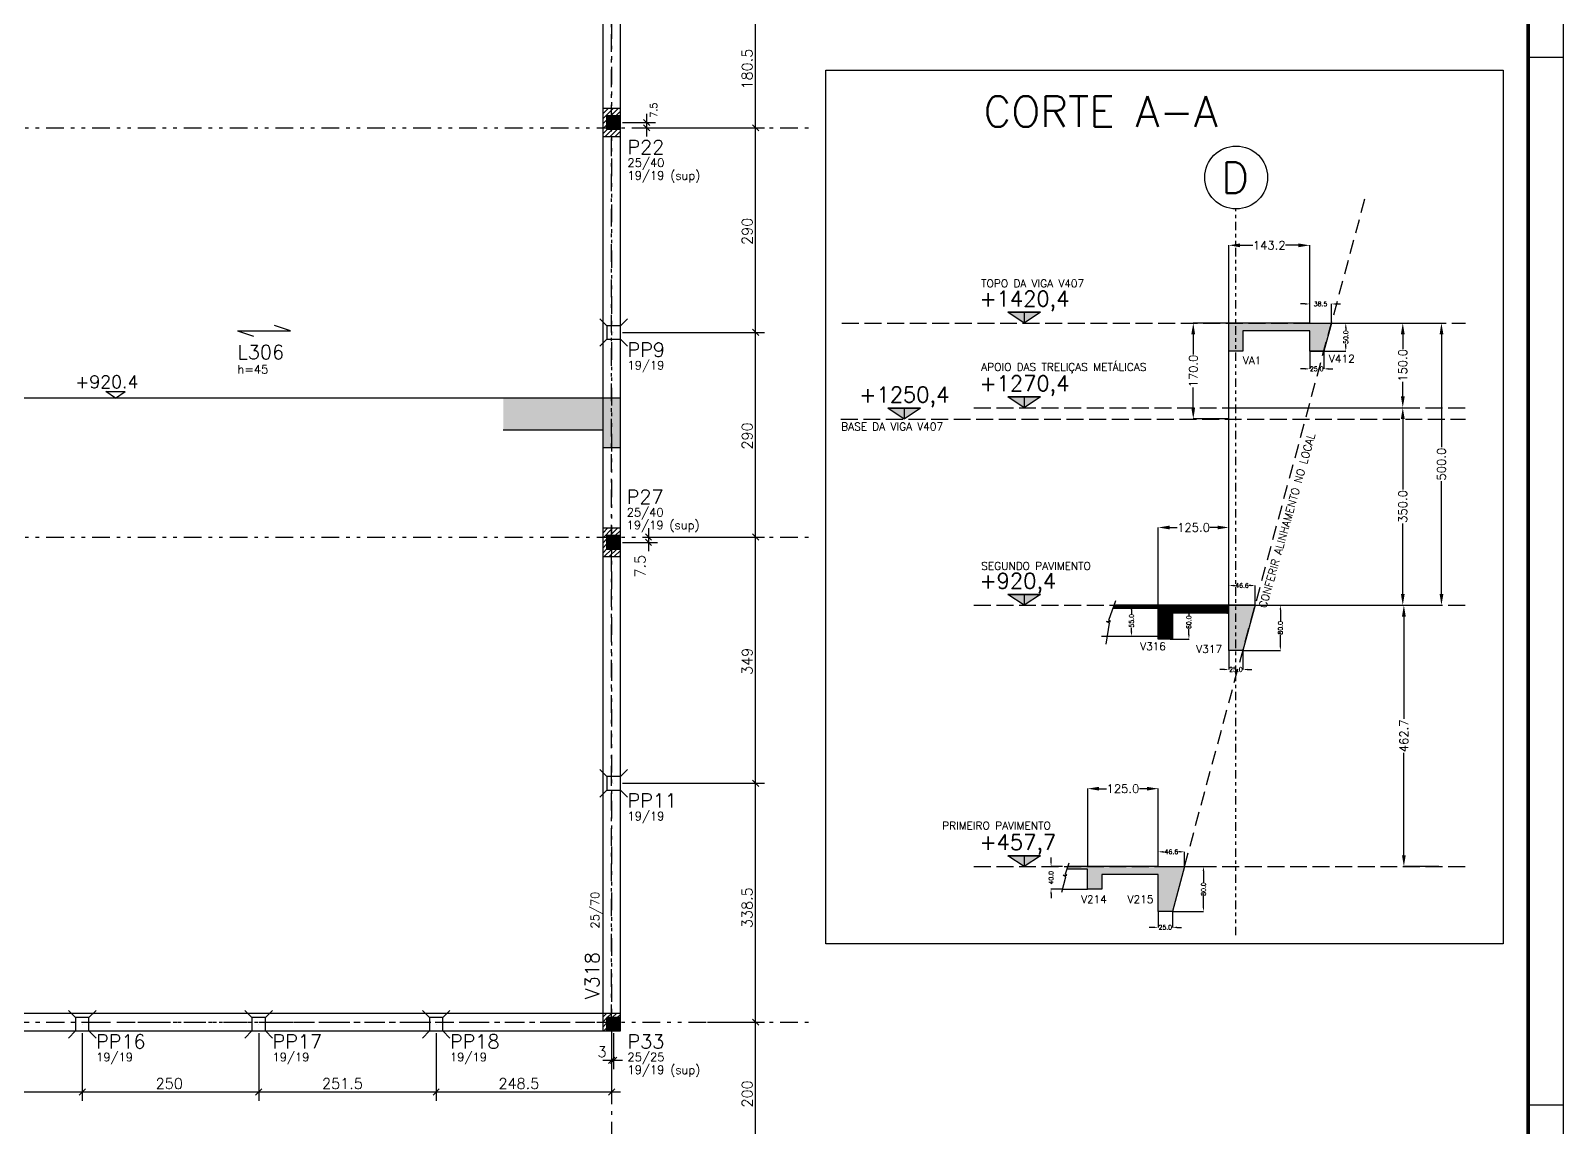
# Model space of a CAD drawing. Extents: x 125 to 244, y 1 to 85.
# Drawn here: x 200.62 to 244.06, y 30.44 to 61.52 of the extents above; entities that cross this region are included whole.
import ezdxf

# ---------------------------------------------------------------- set-up
doc = ezdxf.new("R2010")
doc.units = 0
doc.header["$MEASUREMENT"] = 0
for name, pattern in [('DASHED', [0.75, 0.5, -0.25]), ('ESTILO_TQS_0003', [0.91, 0.5, -0.2, 0.01, -0.2]), ('ESTILO_TQS_0004', [1.12, 0.5, -0.2, 0.01, -0.2, 0.01, -0.2]), ('ESTILO_TQS_0005', [0.4, 0.3, -0.1])]:
    doc.linetypes.add(name, pattern=pattern)
doc.layers.get('0').update_dxf_attribs({"linetype": 'CONTINUOUS'})
doc.layers.get('Defpoints').update_dxf_attribs({"linetype": 'CONTINUOUS'})
for name, color, linetype in [('1', 1, 'CONTINUOUS'), ('2', 2, 'CONTINUOUS'), ('3', 3, 'CONTINUOUS'), ('4', 4, 'CONTINUOUS'), ('6', 6, 'CONTINUOUS'), ('7', 7, 'CONTINUOUS'), ('8', 8, 'CONTINUOUS'), ('9', 9, 'CONTINUOUS'), ('ARQ-FOLHA', 7, 'CONTINUOUS')]:
    doc.layers.add(name, color=color, linetype=linetype)
doc.styles.get("Standard").update_dxf_attribs({"font": 'ROMANS.SHX'})
doc.dimstyles.new('Cópia de Standard', dxfattribs={"dimtxt": 8, "dimasz": 8, "dimexe": 0.18, "dimexo": 0.0625, "dimgap": 0.09, "dimtad": 0, "dimdec": 1, "dimzin": 0, "dimdsep": 46, "dimtxsty": 'Standard', "dimcen": 0.09, "dimclrd": 1, "dimclre": 1, "dimadec": 0, "dimazin": 0, "dimtfac": 1, "dimtdec": 1, "dimtofl": 0, "dimtmove": 0, "dimatfit": 3, "dimfxl": 1, "dimtolj": 1, "dimtzin": 0, "dimarcsym": 0})
doc.dimstyles.get("Standard").update_dxf_attribs({"dimtxt": 0.18, "dimasz": 0.18, "dimexe": 0.18, "dimexo": 0.0625, "dimgap": 0.09, "dimtad": 0, "dimtih": 1, "dimtoh": 1, "dimdec": 4, "dimzin": 0, "dimdsep": 46, "dimtxsty": 'Standard', "dimcen": 0.09, "dimadec": 0, "dimazin": 0, "dimtfac": 1, "dimtdec": 4, "dimtofl": 0, "dimtmove": 0, "dimatfit": 3, "dimfxl": 1, "dimtolj": 1, "dimtzin": 0, "dimarcsym": 0})

# ---------------------------------------------------------------- blocks, each defined once
blk = doc.blocks.new('fla0')
at = {"layer": 'ARQ-FOLHA'}
for p, q in [((5101.19, 1347.898), (5101.19, 1431.998)), ((5100.19, 1407.298), (5101.19, 1407.298)), ((5100.19, 1377.598), (5101.19, 1377.598))]:
    blk.add_line(p, q, dxfattribs=at)
at = {"layer": 'ARQ-FOLHA', "const_width": 0.1}
blk.add_lwpolyline([(5100.19, 1430.998), (4984.79, 1430.998), (4984.79, 1348.898), (5100.19, 1348.898), (5100.19, 1430.998)], dxfattribs=at)
blk = doc.blocks.new('*D17')
at = {"color": 1, "linetype": 'Continuous', "lineweight": -2, "transparency": 16777216}
for p, q in [((7036.9, 466.4), (7300.4, 466.4)), ((7300.2, 446.4), (7300.2, 265.1)), ((7300.2, 23.7), (7300.2, 204.9)), ((7362, 3.7), (7300.1, 3.7))]:
    blk.add_line(p, q, dxfattribs=at)
at = {"color": 1, "linetype": 'Continuous', "transparency": 16777216}
for points in [[(7296.9, 446.4), (7303.6, 446.4), (7300.2, 466.4)], [(7296.9, 23.7), (7303.6, 23.7), (7300.2, 3.7)]]:
    blk.add_solid(points, dxfattribs=at)
at = {"layer": 'Defpoints', "color": 0, "linetype": 'Continuous', "transparency": 16777216}
for p in [(7036.8, 466.4), (7300.2, 466.4), (7362.1, 3.7)]:
    blk.add_point(p, dxfattribs=at)
at = {"color": 0, "linetype": 'Continuous', "transparency": 16777216, "insert": (7300.2, 235), "char_height": 15, "attachment_point": 5, "rotation": 90}
blk.add_mtext('\\A1;462.7', dxfattribs=at)
blk = doc.blocks.new('*D18')
at = {"color": 1, "linetype": 'Continuous', "lineweight": -2, "transparency": 16777216}
for p, q in [((7002.7, 816.4), (7298.5, 816.4)), ((7298.3, 796.4), (7298.3, 671.5)), ((7298.3, 486.4), (7298.3, 611.3)), ((7036.9, 466.4), (7298.5, 466.4))]:
    blk.add_line(p, q, dxfattribs=at)
at = {"color": 1, "linetype": 'Continuous', "transparency": 16777216}
for points in [[(7295, 796.4), (7301.7, 796.4), (7298.3, 816.4)], [(7295, 486.4), (7301.7, 486.4), (7298.3, 466.4)]]:
    blk.add_solid(points, dxfattribs=at)
at = {"layer": 'Defpoints', "color": 0, "linetype": 'Continuous', "transparency": 16777216}
for p in [(7002.7, 816.4), (7298.3, 816.4), (7036.8, 466.4)]:
    blk.add_point(p, dxfattribs=at)
at = {"color": 0, "linetype": 'Continuous', "transparency": 16777216, "insert": (7298.3, 641.4), "char_height": 15, "attachment_point": 5, "rotation": 90}
blk.add_mtext('\\A1;350.0', dxfattribs=at)
blk = doc.blocks.new('*D19')
at = {"color": 1, "linetype": 'Continuous', "lineweight": -2, "transparency": 16777216}
for p, q in [((6990.2, 386.4), (6990.2, 1104.3)), ((7010.2, 1104.1), (7032.8, 1104.1)), ((7113.4, 1104.1), (7090.8, 1104.1)), ((7133.4, 966.4), (7133.4, 1104.3))]:
    blk.add_line(p, q, dxfattribs=at)
at = {"color": 1, "linetype": 'Continuous', "transparency": 16777216}
for points in [[(7010.2, 1107.4), (7010.2, 1100.7), (6990.2, 1104.1)], [(7113.4, 1107.4), (7113.4, 1100.7), (7133.4, 1104.1)]]:
    blk.add_solid(points, dxfattribs=at)
at = {"layer": 'Defpoints', "color": 0, "linetype": 'Continuous', "transparency": 16777216}
for p in [(7133.4, 1104.1), (7133.4, 966.4), (6990.2, 386.4)]:
    blk.add_point(p, dxfattribs=at)
at = {"color": 0, "linetype": 'Continuous', "transparency": 16777216, "insert": (7061.8, 1104.1), "char_height": 15, "attachment_point": 5}
blk.add_mtext('\\A1;143.2', dxfattribs=at)
blk = doc.blocks.new('*D20')
at = {"color": 1, "linetype": 'Continuous', "lineweight": -2, "transparency": 16777216}
for p, q in [((7172, 966.4), (7298.5, 966.4)), ((7298.3, 946.4), (7298.3, 920.4)), ((7298.3, 836.4), (7298.3, 862.3)), ((7002.7, 816.4), (7298.5, 816.4))]:
    blk.add_line(p, q, dxfattribs=at)
at = {"color": 1, "linetype": 'Continuous', "transparency": 16777216}
for points in [[(7295, 946.4), (7301.7, 946.4), (7298.3, 966.4)], [(7295, 836.4), (7301.7, 836.4), (7298.3, 816.4)]]:
    blk.add_solid(points, dxfattribs=at)
at = {"layer": 'Defpoints', "color": 0, "linetype": 'Continuous', "transparency": 16777216}
for p in [(7171.9, 966.4), (7298.3, 966.4), (7002.7, 816.4)]:
    blk.add_point(p, dxfattribs=at)
at = {"color": 0, "linetype": 'Continuous', "transparency": 16777216, "insert": (7298.3, 891.4), "char_height": 15, "attachment_point": 5, "rotation": 90}
blk.add_mtext('\\A1;150.0', dxfattribs=at)
blk = doc.blocks.new('*D21')
at = {"color": 1, "linetype": 'Continuous', "lineweight": -2, "transparency": 16777216}
for p, q in [((6740.2, 3.7), (6740.2, 141.7)), ((6760.2, 141.5), (6773.6, 141.5)), ((6845.2, 141.5), (6831.7, 141.5)), ((6865.2, 3.7), (6865.2, 141.7))]:
    blk.add_line(p, q, dxfattribs=at)
at = {"color": 1, "linetype": 'Continuous', "transparency": 16777216}
for points in [[(6760.2, 144.8), (6760.2, 138.2), (6740.2, 141.5)], [(6845.2, 144.8), (6845.2, 138.2), (6865.2, 141.5)]]:
    blk.add_solid(points, dxfattribs=at)
at = {"layer": 'Defpoints', "color": 0, "linetype": 'Continuous', "transparency": 16777216}
for p in [(6865.2, 141.5), (6740.2, 3.7), (6865.2, 3.7)]:
    blk.add_point(p, dxfattribs=at)
at = {"color": 0, "linetype": 'Continuous', "transparency": 16777216, "insert": (6802.7, 141.5), "char_height": 15, "attachment_point": 5}
blk.add_mtext('\\A1;125.0', dxfattribs=at)
blk = doc.blocks.new('*D22')
at = {"color": 1, "linetype": 'Continuous', "lineweight": -2, "transparency": 16777216}
for p, q in [((6865.2, 466.4), (6865.2, 604.4)), ((6885.2, 604.2), (6898.6, 604.2)), ((6970.2, 604.2), (6956.7, 604.2)), ((6990.2, 466.4), (6990.2, 604.4))]:
    blk.add_line(p, q, dxfattribs=at)
at = {"color": 1, "linetype": 'Continuous', "transparency": 16777216}
for points in [[(6885.2, 607.5), (6885.2, 600.9), (6865.2, 604.2)], [(6970.2, 607.5), (6970.2, 600.9), (6990.2, 604.2)]]:
    blk.add_solid(points, dxfattribs=at)
at = {"layer": 'Defpoints', "color": 0, "linetype": 'Continuous', "transparency": 16777216}
for p in [(6990.2, 604.2), (6865.2, 466.4), (6990.2, 466.4)]:
    blk.add_point(p, dxfattribs=at)
at = {"color": 0, "linetype": 'Continuous', "transparency": 16777216, "insert": (6927.7, 604.2), "char_height": 15, "attachment_point": 5}
blk.add_mtext('\\A1;125.0', dxfattribs=at)
blk = doc.blocks.new('*D23')
at = {"color": 1, "linetype": 'Continuous', "lineweight": -2, "transparency": 16777216}
for p, q in [((7172, 966.4), (7367, 966.4)), ((7366.8, 946.4), (7366.8, 746.5)), ((7366.8, 486.4), (7366.8, 686.3)), ((7105.4, 466.4), (7367, 466.4))]:
    blk.add_line(p, q, dxfattribs=at)
at = {"color": 1, "linetype": 'Continuous', "transparency": 16777216}
for points in [[(7363.5, 946.4), (7370.2, 946.4), (7366.8, 966.4)], [(7363.5, 486.4), (7370.2, 486.4), (7366.8, 466.4)]]:
    blk.add_solid(points, dxfattribs=at)
at = {"layer": 'Defpoints', "color": 0, "linetype": 'Continuous', "transparency": 16777216}
for p in [(7171.9, 966.4), (7366.8, 966.4), (7105.3, 466.4)]:
    blk.add_point(p, dxfattribs=at)
at = {"color": 0, "linetype": 'Continuous', "transparency": 16777216, "insert": (7366.8, 716.4), "char_height": 15, "attachment_point": 5, "rotation": 90}
blk.add_mtext('\\A1;500.0', dxfattribs=at)
blk = doc.blocks.new('*D24')
at = {"layer": '7', "color": 1, "linetype": 'Continuous', "lineweight": -2, "transparency": 16777216}
for p, q in [((6990.1, 966.4), (6927, 966.4)), ((6927.2, 946.4), (6927.2, 910.4)), ((6927.2, 816.4), (6927.2, 852.3)), ((6990.1, 796.4), (6927, 796.4))]:
    blk.add_line(p, q, dxfattribs=at)
at = {"layer": '7', "color": 1, "linetype": 'Continuous', "transparency": 16777216}
for points in [[(6923.8, 946.4), (6930.5, 946.4), (6927.2, 966.4)], [(6923.8, 816.4), (6930.5, 816.4), (6927.2, 796.4)]]:
    blk.add_solid(points, dxfattribs=at)
at = {"layer": 'Defpoints', "color": 0, "linetype": 'Continuous', "transparency": 16777216}
for p in [(6927.2, 966.4), (6990.2, 966.4), (6990.2, 796.4)]:
    blk.add_point(p, dxfattribs=at)
at = {"layer": '7', "color": 0, "linetype": 'Continuous', "transparency": 16777216, "insert": (6927.2, 881.4), "char_height": 15, "attachment_point": 5, "rotation": 90}
blk.add_mtext('\\A1;170.0', dxfattribs=at)
blk = doc.blocks.new('*D25')
at = {"layer": '1', "color": 1, "linetype": 'Continuous', "lineweight": -2, "transparency": 16777216}
for p, q in [((6865.2, -76.4), (6865.2, -104.4)), ((6890.2, -76.4), (6890.2, -104.4)), ((6857.2, -104.2), (6849.2, -104.2)), ((6898.2, -104.2), (6906.2, -104.2))]:
    blk.add_line(p, q, dxfattribs=at)
at = {"layer": '1', "color": 1, "linetype": 'Continuous', "transparency": 16777216}
for points in [[(6857.2, -102.9), (6857.2, -105.5), (6865.2, -104.2)], [(6898.2, -102.9), (6898.2, -105.5), (6890.2, -104.2)]]:
    blk.add_solid(points, dxfattribs=at)
at = {"layer": 'Defpoints', "color": 0, "linetype": 'Continuous', "transparency": 16777216}
for p in [(6865.2, -76.3), (6890.2, -76.3), (6890.2, -104.2)]:
    blk.add_point(p, dxfattribs=at)
at = {"layer": '1', "color": 0, "linetype": 'Continuous', "transparency": 16777216, "insert": (6877.7, -104.2), "char_height": 8, "attachment_point": 5}
blk.add_mtext('\\A1;25.0', dxfattribs=at)
blk = doc.blocks.new('*D26')
at = {"layer": '1', "color": 1, "linetype": 'Continuous', "lineweight": -2, "transparency": 16777216}
for p, q in [((6865.2, 3.7), (6865.2, 29.9)), ((6873.2, 29.7), (6876.2, 29.7)), ((6903.8, 29.7), (6900.8, 29.7)), ((6911.8, 3.7), (6911.8, 29.9))]:
    blk.add_line(p, q, dxfattribs=at)
at = {"layer": '1', "color": 1, "linetype": 'Continuous', "transparency": 16777216}
for points in [[(6873.2, 31), (6873.2, 28.3), (6865.2, 29.7)], [(6903.8, 31), (6903.8, 28.3), (6911.8, 29.7)]]:
    blk.add_solid(points, dxfattribs=at)
at = {"layer": 'Defpoints', "color": 0, "linetype": 'Continuous', "transparency": 16777216}
for p in [(6911.8, 29.7), (6865.2, 3.7), (6911.8, 3.7)]:
    blk.add_point(p, dxfattribs=at)
at = {"layer": '1', "color": 0, "linetype": 'Continuous', "transparency": 16777216, "insert": (6888.5, 29.7), "char_height": 8, "attachment_point": 5}
blk.add_mtext('\\A1;46.6', dxfattribs=at)
blk = doc.blocks.new('*D27')
at = {"layer": '1', "color": 1, "linetype": 'Continuous', "lineweight": -2, "transparency": 16777216}
for p, q in [((6990.2, 466.4), (6990.2, 501.5)), ((6998.2, 501.4), (7001.2, 501.4)), ((7028.8, 501.4), (7025.8, 501.4)), ((7036.8, 466.4), (7036.8, 501.5))]:
    blk.add_line(p, q, dxfattribs=at)
at = {"layer": '1', "color": 1, "linetype": 'Continuous', "transparency": 16777216}
for points in [[(6998.2, 502.7), (6998.2, 500), (6990.2, 501.4)], [(7028.8, 502.7), (7028.8, 500), (7036.8, 501.4)]]:
    blk.add_solid(points, dxfattribs=at)
at = {"layer": 'Defpoints', "color": 0, "linetype": 'Continuous', "transparency": 16777216}
for p in [(7036.8, 501.4), (6990.2, 466.4), (7036.8, 466.4)]:
    blk.add_point(p, dxfattribs=at)
at = {"layer": '1', "color": 0, "linetype": 'Continuous', "transparency": 16777216, "insert": (7013.5, 501.4), "char_height": 8, "attachment_point": 5}
blk.add_mtext('\\A1;46.6', dxfattribs=at)
blk = doc.blocks.new('*D28')
at = {"layer": '1', "color": 1, "linetype": 'Continuous', "lineweight": -2, "transparency": 16777216}
for p, q in [((6990.2, 386.3), (6990.2, 352.4)), ((7015.2, 386.3), (7015.2, 352.4)), ((6982.2, 352.6), (6974.2, 352.6)), ((7023.2, 352.6), (7031.2, 352.6))]:
    blk.add_line(p, q, dxfattribs=at)
at = {"layer": '1', "color": 1, "linetype": 'Continuous', "transparency": 16777216}
for points in [[(6982.2, 353.9), (6982.2, 351.3), (6990.2, 352.6)], [(7023.2, 353.9), (7023.2, 351.3), (7015.2, 352.6)]]:
    blk.add_solid(points, dxfattribs=at)
at = {"layer": 'Defpoints', "color": 0, "linetype": 'Continuous', "transparency": 16777216}
for p in [(6990.2, 386.4), (7015.2, 386.4), (7015.2, 352.6)]:
    blk.add_point(p, dxfattribs=at)
at = {"layer": '1', "color": 0, "linetype": 'Continuous', "transparency": 16777216, "insert": (7002.7, 352.6), "char_height": 8, "attachment_point": 5}
blk.add_mtext('\\A1;25.0', dxfattribs=at)
blk = doc.blocks.new('*D29')
at = {"layer": '1', "color": 1, "linetype": 'Continuous', "lineweight": -2, "transparency": 16777216}
for p, q in [((7133.4, 916.3), (7133.4, 885)), ((7158.4, 916.3), (7158.4, 885)), ((7125.4, 885.2), (7117.4, 885.2)), ((7166.4, 885.2), (7174.4, 885.2))]:
    blk.add_line(p, q, dxfattribs=at)
at = {"layer": '1', "color": 1, "linetype": 'Continuous', "transparency": 16777216}
for points in [[(7125.4, 886.6), (7125.4, 883.9), (7133.4, 885.2)], [(7166.4, 886.6), (7166.4, 883.9), (7158.4, 885.2)]]:
    blk.add_solid(points, dxfattribs=at)
at = {"layer": 'Defpoints', "color": 0, "linetype": 'Continuous', "transparency": 16777216}
for p in [(7133.4, 916.4), (7158.4, 916.4), (7158.4, 885.2)]:
    blk.add_point(p, dxfattribs=at)
at = {"layer": '1', "color": 0, "linetype": 'Continuous', "transparency": 16777216, "insert": (7145.9, 885.2), "char_height": 8, "attachment_point": 5}
blk.add_mtext('\\A1;25.0', dxfattribs=at)
blk = doc.blocks.new('*D30')
at = {"layer": '1', "color": 1, "linetype": 'Continuous', "lineweight": -2, "transparency": 16777216}
for p, q in [((7125.4, 1000.2), (7117.4, 1000.2)), ((7133.4, 966.4), (7133.4, 1000.4)), ((7171.9, 966.4), (7171.9, 1000.4)), ((7179.9, 1000.2), (7187.9, 1000.2))]:
    blk.add_line(p, q, dxfattribs=at)
at = {"layer": '1', "color": 1, "linetype": 'Continuous', "transparency": 16777216}
for points in [[(7125.4, 1001.5), (7125.4, 998.8), (7133.4, 1000.2)], [(7179.9, 1001.5), (7179.9, 998.8), (7171.9, 1000.2)]]:
    blk.add_solid(points, dxfattribs=at)
at = {"layer": 'Defpoints', "color": 0, "linetype": 'Continuous', "transparency": 16777216}
for p in [(7171.9, 1000.2), (7133.4, 966.4), (7171.9, 966.4)]:
    blk.add_point(p, dxfattribs=at)
at = {"layer": '1', "color": 0, "linetype": 'Continuous', "transparency": 16777216, "insert": (7152.6, 1000.2), "char_height": 8, "attachment_point": 5}
blk.add_mtext('\\A1;38.5', dxfattribs=at)
blk = doc.blocks.new('*D31')
at = {"layer": '1', "color": 1, "linetype": 'Continuous', "lineweight": -2, "transparency": 16777216}
for p, q in [((7133.5, 966.4), (7197.6, 966.4)), ((7197.4, 958.4), (7197.4, 953.6)), ((7197.4, 924.4), (7197.4, 929.1)), ((7133.5, 916.4), (7197.6, 916.4))]:
    blk.add_line(p, q, dxfattribs=at)
at = {"layer": '1', "color": 1, "linetype": 'Continuous', "transparency": 16777216}
for points in [[(7196, 958.4), (7198.7, 958.4), (7197.4, 966.4)], [(7196, 924.4), (7198.7, 924.4), (7197.4, 916.4)]]:
    blk.add_solid(points, dxfattribs=at)
at = {"layer": 'Defpoints', "color": 0, "linetype": 'Continuous', "transparency": 16777216}
for p in [(7133.4, 966.4), (7197.4, 966.4), (7133.4, 916.4)]:
    blk.add_point(p, dxfattribs=at)
at = {"layer": '1', "color": 0, "linetype": 'Continuous', "transparency": 16777216, "insert": (7197.4, 941.4), "char_height": 8, "attachment_point": 5, "rotation": 90}
blk.add_mtext('\\A1;50.0', dxfattribs=at)
blk = doc.blocks.new('*D32')
at = {"layer": '1', "color": 1, "linetype": 'Continuous', "lineweight": -2, "transparency": 16777216}
for p, q in [((7036.9, 466.4), (7081.6, 466.4)), ((7081.5, 458.4), (7081.5, 438.6)), ((7081.5, 394.4), (7081.5, 414.1)), ((7015.2, 386.4), (7081.6, 386.4))]:
    blk.add_line(p, q, dxfattribs=at)
at = {"layer": '1', "color": 1, "linetype": 'Continuous', "transparency": 16777216}
for points in [[(7080.1, 458.4), (7082.8, 458.4), (7081.5, 466.4)], [(7080.1, 394.4), (7082.8, 394.4), (7081.5, 386.4)]]:
    blk.add_solid(points, dxfattribs=at)
at = {"layer": 'Defpoints', "color": 0, "linetype": 'Continuous', "transparency": 16777216}
for p in [(7036.8, 466.4), (7081.5, 466.4), (7015.2, 386.4)]:
    blk.add_point(p, dxfattribs=at)
at = {"layer": '1', "color": 0, "linetype": 'Continuous', "transparency": 16777216, "insert": (7081.5, 426.4), "char_height": 8, "attachment_point": 5, "rotation": 90}
blk.add_mtext('\\A1;80.0', dxfattribs=at)
blk = doc.blocks.new('*D33')
at = {"layer": '1', "color": 1, "linetype": 'Continuous', "lineweight": -2, "transparency": 16777216}
for p, q in [((6890.2, 3.7), (6945.4, 3.7)), ((6945.2, -4.3), (6945.2, -24.1)), ((6945.2, -68.3), (6945.2, -48.6)), ((6890.2, -76.3), (6945.4, -76.3))]:
    blk.add_line(p, q, dxfattribs=at)
at = {"layer": '1', "color": 1, "linetype": 'Continuous', "transparency": 16777216}
for points in [[(6943.9, -4.3), (6946.5, -4.3), (6945.2, 3.7)], [(6943.9, -68.3), (6946.5, -68.3), (6945.2, -76.3)]]:
    blk.add_solid(points, dxfattribs=at)
at = {"layer": 'Defpoints', "color": 0, "linetype": 'Continuous', "transparency": 16777216}
for p in [(6890.2, 3.7), (6945.2, 3.7), (6890.2, -76.3)]:
    blk.add_point(p, dxfattribs=at)
at = {"layer": '1', "color": 0, "linetype": 'Continuous', "transparency": 16777216, "insert": (6945.2, -36.3), "char_height": 8, "attachment_point": 5, "rotation": 90}
blk.add_mtext('\\A1;80.0', dxfattribs=at)
blk = doc.blocks.new('*D34')
at = {"layer": '1', "color": 1, "linetype": 'Continuous', "lineweight": -2, "transparency": 16777216}
for p, q in [((6890.2, 466.4), (6919.7, 466.4)), ((6919.5, 458.4), (6919.5, 448.5)), ((6919.5, 414.4), (6919.5, 424.3)), ((6890.2, 406.4), (6919.7, 406.4))]:
    blk.add_line(p, q, dxfattribs=at)
at = {"layer": '1', "color": 1, "linetype": 'Continuous', "transparency": 16777216}
for points in [[(6918.1, 458.4), (6920.8, 458.4), (6919.5, 466.4)], [(6918.1, 414.4), (6920.8, 414.4), (6919.5, 406.4)]]:
    blk.add_solid(points, dxfattribs=at)
at = {"layer": 'Defpoints', "color": 0, "linetype": 'Continuous', "transparency": 16777216}
for p in [(6890.2, 466.4), (6919.5, 466.4), (6890.2, 406.4)]:
    blk.add_point(p, dxfattribs=at)
at = {"layer": '1', "color": 0, "linetype": 'Continuous', "transparency": 16777216, "insert": (6919.5, 436.4), "char_height": 8, "attachment_point": 5, "rotation": 90}
blk.add_mtext('\\A1;60.0', dxfattribs=at)
blk = doc.blocks.new('*D35')
at = {"layer": '1', "color": 1, "linetype": 'Continuous', "lineweight": -2, "transparency": 16777216}
for p, q in [((6788.5, 466.4), (6818, 466.4)), ((6817.8, 458.4), (6817.8, 451.1)), ((6788.5, 411.4), (6818, 411.4)), ((6817.8, 419.4), (6817.8, 426.6))]:
    blk.add_line(p, q, dxfattribs=at)
at = {"layer": '1', "color": 1, "linetype": 'Continuous', "transparency": 16777216}
for points in [[(6816.4, 458.4), (6819.1, 458.4), (6817.8, 466.4)], [(6816.4, 419.4), (6819.1, 419.4), (6817.8, 411.4)]]:
    blk.add_solid(points, dxfattribs=at)
at = {"layer": 'Defpoints', "color": 0, "linetype": 'Continuous', "transparency": 16777216}
for p in [(6788.5, 466.4), (6817.8, 466.4), (6788.5, 411.4)]:
    blk.add_point(p, dxfattribs=at)
at = {"layer": '1', "color": 0, "linetype": 'Continuous', "transparency": 16777216, "insert": (6817.8, 438.9), "char_height": 8, "attachment_point": 5, "rotation": 90}
blk.add_mtext('\\A1;55.0', dxfattribs=at)
blk = doc.blocks.new('*D36')
at = {"layer": '1', "color": 1, "linetype": 'Continuous', "lineweight": -2, "transparency": 16777216}
for p, q in [((6695.8, 3.7), (6675.1, 3.7)), ((6675.3, 11.7), (6675.3, 19.7)), ((6695.8, -36.3), (6675.1, -36.3)), ((6675.3, -44.3), (6675.3, -52.3))]:
    blk.add_line(p, q, dxfattribs=at)
at = {"layer": '1', "color": 1, "linetype": 'Continuous', "transparency": 16777216}
for points in [[(6674, 11.7), (6676.6, 11.7), (6675.3, 3.7)], [(6674, -44.3), (6676.6, -44.3), (6675.3, -36.3)]]:
    blk.add_solid(points, dxfattribs=at)
at = {"layer": 'Defpoints', "color": 0, "linetype": 'Continuous', "transparency": 16777216}
for p in [(6675.3, 3.7), (6695.8, 3.7), (6695.8, -36.3)]:
    blk.add_point(p, dxfattribs=at)
at = {"layer": '1', "color": 0, "linetype": 'Continuous', "transparency": 16777216, "insert": (6675.3, -16.3), "char_height": 8, "attachment_point": 5, "rotation": 90}
blk.add_mtext('\\A1;40.0', dxfattribs=at)
blk = doc.blocks.new('YYUYU')
at = {"layer": '7', "linetype": 'Continuous'}
h = blk.add_hatch(color=256, dxfattribs=at)
h.dxf.hatch_style = 1
h.paths.add_polyline_path([(6627.88527, 985.50606), (6598.94141, 985.50606), (6627.88527, 966.36248)])
h.paths.add_polyline_path([(6656.82913, 985.50606), (6627.88527, 985.50606), (6627.88527, 966.36248)])
h = blk.add_hatch(color=256, dxfattribs=at)
h.dxf.hatch_style = 1
h.paths.add_polyline_path([(6415.05908, 815.50606), (6386.11523, 815.50606), (6415.05908, 796.36248)])
h.paths.add_polyline_path([(6444.00294, 815.50606), (6415.05908, 815.50606), (6415.05908, 796.36248)])
h = blk.add_hatch(color=256, dxfattribs=at)
h.dxf.hatch_style = 1
h.paths.add_polyline_path([(6627.88527, 835.50606), (6598.94141, 835.50606), (6627.88527, 816.36248)])
h.paths.add_polyline_path([(6656.82913, 835.50606), (6627.88527, 835.50606), (6627.88527, 816.36248)])
h = blk.add_hatch(color=256, dxfattribs=at)
h.dxf.hatch_style = 1
h.paths.add_polyline_path([(6627.88527, 485.50606), (6598.94141, 485.50606), (6627.88527, 466.36248)])
h.paths.add_polyline_path([(6656.82913, 485.50606), (6627.88527, 485.50606), (6627.88527, 466.36248)])
h = blk.add_hatch(color=256, dxfattribs=at)
h.dxf.hatch_style = 1
h.paths.add_polyline_path([(6627.88527, 22.80606), (6598.94141, 22.80606), (6627.88527, 3.66248)])
h.paths.add_polyline_path([(6656.82913, 22.80606), (6627.88527, 22.80606), (6627.88527, 3.66248)])
at = {"layer": '8', "linetype": 'Continuous'}
h = blk.add_hatch(color=256, dxfattribs=at)
h.dxf.hatch_style = 1
h.paths.add_polyline_path([(7002.66153, 966.36248), (6990.16153, 966.36248), (6990.16153, 916.36248), (7002.66153, 916.36248)])
h.paths.add_polyline_path([(7171.90211, 966.36248), (7133.39196, 966.36248), (7002.66153, 966.36248), (7002.66153, 916.36248), (7015.16153, 916.36248), (7015.16153, 952.36248), (7133.39196, 952.36248), (7133.39196, 916.36248), (7158.39196, 916.36248)])
h.paths.add_polyline_path([(6990.16153, 466.36248), (6787.13324, 466.36248), (6785.38786, 461.36248), (6865.16153, 461.36248), (6865.16153, 411.36248), (6890.16153, 411.36248), (6890.16153, 452.36248), (6990.16153, 452.36248)])
h.paths.add_polyline_path([(7002.66153, 466.36248), (6990.16153, 466.36248), (6990.16153, 386.36248), (7002.66153, 386.36248)])
h.paths.add_polyline_path([(7036.80065, 466.36248), (7002.66153, 466.36248), (7002.66153, 386.36248), (7015.16153, 386.36248)])
h = blk.add_hatch(dxfattribs=at)
h.set_pattern_fill('ANSI31', color=256)
h.paths.add_polyline_path([(6890.16153, 406.36248), (6890.16153, 452.36248), (6990.16153, 452.36248), (6990.16153, 466.36248), (6787.13324, 466.36248), (6785.38786, 461.36248), (6865.16153, 461.36248), (6865.16153, 406.36248)])
h = blk.add_hatch(color=256, dxfattribs=at)
h.dxf.hatch_style = 1
h.paths.add_polyline_path([(6911.77776, 3.66248), (6865.16153, 3.66248), (6705.12882, 3.66248), (6703.38344, -1.33752), (6740.16153, -1.33752), (6740.16153, -36.33752), (6765.16153, -36.33752), (6765.16153, -10.33752), (6865.16153, -10.33752), (6865.16153, -16.33752), (6865.16153, -76.33752), (6890.16153, -76.33752)])
at = {"color": 10, "linetype": 'DASHED', "ltscale": 50}
blk.add_line((6911.77776, 3.66248), (7234.4462, 1197.8333), dxfattribs=at)
at = {"color": 3, "linetype": 'ESTILO_TQS_0005', "ltscale": 100}
for p, q in [((6304.91538, 966.36248), (7409.29333, 966.36248)), ((6538.59014, 816.36248), (7409.29333, 816.36248)), ((6302.92037, 796.36248), (7409.29333, 796.36248)), ((6538.59014, 466.36248), (7409.29333, 466.36248)), ((6538.59014, 3.66248), (7409.29333, 3.66248))]:
    blk.add_line(p, q, dxfattribs=at)
at = {"color": 6, "linetype": 'Continuous'}
for p, q in [((7133.39196, 966.36248), (6990.16153, 966.36248)), ((7133.39196, 952.36248), (7015.16153, 952.36248)), ((6990.16153, 466.36248), (6937.35201, 466.36248)), ((6785.38786, 461.36248), (6865.16153, 461.36248)), ((6990.16153, 452.36248), (6890.16153, 452.36248)), ((6865.16153, 3.66248), (6705.12882, 3.66248)), ((6865.16153, 3.66248), (6911.77776, 3.66248)), ((6865.16153, -10.33752), (6765.16153, -10.33752))]:
    blk.add_line(p, q, dxfattribs=at)
at = {"linetype": 'Continuous'}
for p, q in [((6777.8503, 439.76964), (6790.16082, 475.03559)), ((6990.16153, 466.36248), (7260.84329, 466.36248)), ((6772.67942, 397.66616), (6778.98842, 434.62665)), ((6778.98842, 434.62665), (6773.77253, 437.44108)), ((6773.77253, 437.44108), (6780.76303, 437.44108)), ((6780.76303, 437.44108), (6777.8503, 439.76964)), ((6700.61932, -9.25591), (6707.40973, 10.19659)), ((6694.40028, -41.60123), (6701.75743, -14.39889)), ((6701.75743, -14.39889), (6696.54154, -11.58447)), ((6696.54154, -11.58447), (6703.53204, -11.58447)), ((6703.53204, -11.58447), (6700.61932, -9.25591)), ((6865.16153, -16.33752), (6865.16153, -10.33752))]:
    blk.add_line(p, q, dxfattribs=at)
at = {"layer": '1', "linetype": 'Continuous'}
blk.add_lwpolyline([(6276.23468, 1414.54295), (7476.03396, 1414.54295), (7476.03396, -133.27897), (6276.23468, -133.27897)], close=True, dxfattribs=at)
at = {"layer": '6', "linetype": 'Continuous'}
for points in [[(7133.39196, 966.36248), (7171.90211, 966.36248), (7158.39196, 916.36248), (7133.39196, 916.36248), (7133.39196, 952.36248)], [(6865.16153, 3.66248), (6911.77776, 3.66248), (6890.16153, -76.33752), (6865.16153, -76.33752), (6865.16153, -10.33752)]]:
    blk.add_lwpolyline(points, dxfattribs=at)
blk.add_lwpolyline([(6990.16153, 466.36248), (7036.80065, 466.36248), (7015.16153, 386.36248), (6990.16153, 386.36248)], close=True, dxfattribs=at)
at = {"layer": '7', "color": 4, "linetype": 'ESTILO_TQS_0004', "ltscale": 30}
blk.add_line((7002.66153, -118.04836), (7002.66153, 1167.67252), dxfattribs=at)
at = {"layer": '7', "linetype": 'Continuous'}
for p, q in [((6656.82913, 985.50606), (6598.94141, 985.50606)), ((6598.94141, 985.50606), (6627.88527, 985.50606)), ((6627.88527, 966.36248), (6598.94141, 985.50606)), ((6598.94141, 985.50606), (6656.82913, 985.50606)), ((6627.88527, 985.50606), (6627.88527, 966.36248)), ((6656.82913, 985.50606), (6627.88527, 966.36248)), ((6444.00294, 815.50606), (6386.11523, 815.50606)), ((6386.11523, 815.50606), (6415.05908, 815.50606)), ((6415.05908, 796.36248), (6386.11523, 815.50606)), ((6386.11523, 815.50606), (6444.00294, 815.50606)), ((6415.05908, 815.50606), (6415.05908, 796.36248)), ((6444.00294, 815.50606), (6415.05908, 796.36248)), ((6656.82913, 835.50606), (6598.94141, 835.50606)), ((6598.94141, 835.50606), (6627.88527, 835.50606)), ((6627.88527, 816.36248), (6598.94141, 835.50606)), ((6598.94141, 835.50606), (6656.82913, 835.50606)), ((6627.88527, 835.50606), (6627.88527, 816.36248)), ((6656.82913, 835.50606), (6627.88527, 816.36248)), ((6656.82913, 485.50606), (6598.94141, 485.50606)), ((6598.94141, 485.50606), (6627.88527, 485.50606)), ((6627.88527, 466.36248), (6598.94141, 485.50606)), ((6598.94141, 485.50606), (6656.82913, 485.50606)), ((6627.88527, 485.50606), (6627.88527, 466.36248)), ((6656.82913, 485.50606), (6627.88527, 466.36248)), ((6865.16153, 411.36248), (6764.78081, 411.36248)), ((6656.82913, 22.80606), (6598.94141, 22.80606)), ((6598.94141, 22.80606), (6627.88527, 22.80606)), ((6627.88527, 3.66248), (6598.94141, 22.80606)), ((6598.94141, 22.80606), (6656.82913, 22.80606)), ((6627.88527, 22.80606), (6627.88527, 3.66248)), ((6656.82913, 22.80606), (6627.88527, 3.66248)), ((6695.82391, -36.33752), (6740.16153, -36.33752))]:
    blk.add_line(p, q, dxfattribs=at)
at = {"layer": '7', "color": 6, "linetype": 'Continuous'}
blk.add_line((7036.80065, 466.36248), (6787.13324, 466.36248), dxfattribs=at)
for points in [[(7015.16153, 952.36248), (7015.16153, 916.36248), (6990.16153, 916.36248), (6990.16153, 966.36248), (7015.16153, 966.36248)], [(6865.16153, 466.36248), (6890.16153, 466.36248)], [(6890.16153, 452.36248), (6890.16153, 406.36248), (6865.16153, 406.36248), (6865.16153, 461.36248)], [(6740.16153, 3.66248), (6765.16153, 3.66248)], [(6765.16153, -10.33752), (6765.16153, -36.33752), (6740.16153, -36.33752), (6740.16153, -1.33752), (6703.38344, -1.33752)]]:
    blk.add_lwpolyline(points, dxfattribs=at)
at = {"layer": '7', "linetype": 'Continuous'}
blk.add_circle((7003.18529, 1224.29652), 55.58915, dxfattribs=at)
at = {"layer": '7', "color": 4, "linetype": 'Continuous'}
for s, height, p in [('CORTE A-A', 54.706821, (6555.47485, 1313.73296)), ('D', 54.70682, (6976.77805, 1196.58823))]:
    blk.add_text(s, height=height, dxfattribs=at).set_placement(p)
at = {"layer": '7', "linetype": 'Continuous'}
for s, height, p in [('TOPO DA VIGA V407', 13.6767054, (6551.75852, 1029.66749)), ('+1420,4', 27.353411, (6548.5302, 995.91484)), ('APOIO DAS TRELIÇAS METÁLICAS', 13.6767054, (6551.75852, 881.61068)), ('VA1', 13.676705, (7014.90059, 893.24636)), ('V412', 13.676705, (7167.38874, 896.2456)), ('+1270,4', 27.353411, (6548.5302, 845.91484)), ('+1250,4', 27.353411, (6335.70401, 825.91484)), ('BASE DA VIGA V407', 13.6767054, (6303.66374, 776.22548)), ('+920,4', 27.353411, (6548.5302, 495.91484)), ('SEGUNDO PAVIMENTO', 13.6767054, (6551.75852, 529.18393)), ('V316', 13.676705, (6833.04694, 386.94664)), ('V317', 13.676705, (6932.51382, 381.89268)), ('PRIMEIRO PAVIMENTO', 13.6767054, (6482.42526, 69.32031)), ('+457,7', 27.353411, (6548.5302, 33.21484)), ('V214', 13.676705, (6728.45825, -61.21116)), ('V215', 13.676705, (6810.91813, -61.21116))]:
    blk.add_text(s, height=height, dxfattribs=at).set_placement(p)
blk.add_text('CONFERIR ALINHAMENTO NO LOCAL', height=13.6767054, rotation=74.26715696, dxfattribs=at).set_placement((7056.30138, 460.24841))
at = {"linetype": 'Continuous'}
for base, p1, p2, picture, middle in [((7133.39196, 1104.07993), (6990.16153, 386.36248), (7133.39196, 966.36248), '*D19', (7061.77674, 1104.07993)), ((6990.16153, 604.19044), (6865.16153, 466.36248), (6990.16153, 466.36248), '*D22', (6927.66153, 604.19044)), ((6865.16153, 141.49044), (6740.16153, 3.66248), (6865.16153, 3.66248), '*D21', (6802.66153, 141.49044))]:
    dim = blk.add_linear_dim(base=base, p1=p1, p2=p2, dimstyle='Standard', dxfattribs=at)
    dim.commit()
    dim.dimension.update_dxf_attribs({"geometry": picture, "text_midpoint": middle})
for base, p1, p2, picture, middle in [((7298.31976, 966.36248), (7002.66153, 816.36248), (7171.90211, 966.36248), '*D20', (7298.31976, 891.36248)), ((7366.84745, 966.36248), (7105.32834, 466.36248), (7171.90211, 966.36248), '*D23', (7366.84745, 716.36248)), ((7298.31976, 816.36248), (7036.80065, 466.36248), (7002.66153, 816.36248), '*D18', (7298.31976, 641.36248)), ((7300.23101, 466.36248), (7362.09721, 3.66248), (7036.80065, 466.36248), '*D17', (7300.23101, 235.01248))]:
    dim = blk.add_linear_dim(base=base, p1=p1, p2=p2, angle=90, dimstyle='Standard', dxfattribs=at)
    dim.commit()
    dim.dimension.update_dxf_attribs({"geometry": picture, "text_midpoint": middle})
at = {"layer": '1', "linetype": 'Continuous'}
for base, p1, p2, picture, middle in [((7171.90211, 1000.18107), (7133.39196, 966.36248), (7171.90211, 966.36248), '*D30', (7152.64704, 1000.18107)), ((7158.39196, 885.22821), (7133.39196, 916.36248), (7158.39196, 916.36248), '*D29', (7145.89196, 885.22821)), ((7036.80065, 501.36097), (6990.16153, 466.36248), (7036.80065, 466.36248), '*D27', (7013.48109, 501.36097)), ((7015.16153, 352.59163), (6990.16153, 386.36248), (7015.16153, 386.36248), '*D28', (7002.66153, 352.59163)), ((6911.77776, 29.67931), (6865.16153, 3.66248), (6911.77776, 3.66248), '*D26', (6888.46964, 29.67931)), ((6890.16153, -104.20828), (6865.16153, -76.33752), (6890.16153, -76.33752), '*D25', (6877.66153, -104.20828))]:
    dim = blk.add_linear_dim(base=base, p1=p1, p2=p2, dimstyle='Cópia de Standard', dxfattribs=at)
    dim.commit()
    dim.dimension.update_dxf_attribs({"geometry": picture, "text_midpoint": middle})
for base, p1, p2, picture, middle in [((7197.38005, 966.36248), (7133.39196, 916.36248), (7133.39196, 966.36248), '*D31', (7197.38005, 941.36248)), ((6817.77347, 466.36248), (6788.46237, 411.36248), (6788.46237, 466.36248), '*D35', (6817.77347, 438.86248)), ((6919.47263, 466.36248), (6890.16153, 406.36248), (6890.16153, 466.36248), '*D34', (6919.47263, 436.36248)), ((7081.45206, 466.36248), (7015.16153, 386.36248), (7036.80065, 466.36248), '*D32', (7081.45206, 426.36248)), ((6675.30565, 3.66248), (6695.82391, -36.33752), (6695.82391, 3.66248), '*D36', (6675.30565, -16.33752)), ((6945.18651, 3.66248), (6890.16153, -76.33752), (6890.16153, 3.66248), '*D33', (6945.18651, -36.33752))]:
    dim = blk.add_linear_dim(base=base, p1=p1, p2=p2, angle=90, dimstyle='Cópia de Standard', dxfattribs=at)
    dim.commit()
    dim.dimension.update_dxf_attribs({"geometry": picture, "text_midpoint": middle})
at = {"layer": '7', "linetype": 'Continuous'}
dim = blk.add_linear_dim(base=(6927.15906, 966.36248), p1=(6990.16153, 796.36248), p2=(6990.16153, 966.36248), angle=90, dimstyle='Standard', dxfattribs=at)
dim.commit()
dim.dimension.update_dxf_attribs({"geometry": '*D24', "text_midpoint": (6927.15906, 881.36248)})

msp = doc.modelspace()

# ---------------------------------------------------------------- linework, layer by layer
at = {"layer": '1', "linetype": 'Continuous'}
for p, q in [((221.16886, 58.51673), (221.16886, 62.62673)), ((216.83591, 59.01719), (217.13545, 59.31673)), ((216.83591, 59.15861), (216.99403, 59.31673)), ((216.83591, 59.30004), (216.85261, 59.31673)), ((217.06687, 59.10673), (217.27687, 59.31673)), ((217.2083, 59.10673), (217.33591, 59.23435)), ((218.08383, 58.51673), (218.08383, 59.16673)), ((216.83591, 58.87577), (216.95591, 58.99577)), ((216.83591, 58.73435), (216.95591, 58.85435)), ((216.83591, 58.59293), (216.96972, 58.72673)), ((216.90114, 58.51673), (217.11114, 58.72673)), ((217.04256, 58.51673), (217.25256, 58.72673)), ((217.18398, 58.51673), (217.33591, 58.66866)), ((217.39591, 58.91673), (218.33383, 58.91673)), ((217.67852, 58.76673), (218.33383, 58.76673)), ((217.9806, 58.76673), (221.41886, 58.76673)), ((217.9806, 58.76673), (221.41886, 58.76673)), ((218.17222, 58.82834), (217.99544, 59.00512)), ((218.17222, 58.67834), (217.99544, 58.85512)), ((221.25725, 58.67834), (221.08047, 58.85512)), ((221.25725, 58.67834), (221.08047, 58.85512)), ((221.16886, 52.71673), (221.16886, 59.01673)), ((217.3254, 58.51673), (217.33591, 58.52724)), ((216.95591, 53.15673), (216.75591, 53.35673)), ((217.33591, 53.15673), (217.53591, 53.35673)), ((221.25725, 52.87834), (221.08047, 53.05512)), ((221.25725, 52.87834), (221.08047, 53.05512)), ((221.16886, 46.91673), (221.16886, 53.21673)), ((216.95591, 52.77673), (216.75591, 52.57673)), ((217.33591, 52.77673), (217.53591, 52.57673)), ((217.39591, 52.96673), (221.41886, 52.96673)), ((217.39591, 52.96673), (221.41886, 52.96673)), ((216.83591, 47.1378), (217.11485, 47.41673)), ((216.83591, 47.27922), (216.97343, 47.41673)), ((217.04627, 47.20673), (217.25627, 47.41673)), ((217.18769, 47.20673), (217.33591, 47.35496)), ((218.13423, 47.41673), (218.13423, 46.76673)), ((221.16886, 39.93673), (221.16886, 47.41673)), ((216.83591, 46.99638), (216.95591, 47.11638)), ((216.83591, 46.85496), (216.95591, 46.97496)), ((217.32911, 47.20673), (217.33591, 47.21354)), ((217.39591, 47.01673), (218.38423, 47.01673)), ((217.96804, 47.16673), (218.38423, 47.16673)), ((218.04585, 47.25512), (218.22262, 47.07834)), ((218.04585, 47.10512), (218.22262, 46.92834)), ((218.35205, 47.16673), (221.41886, 47.16673)), ((219.19142, 47.16673), (221.41886, 47.16673)), ((221.25725, 47.07834), (221.08047, 47.25512)), ((221.25725, 47.07834), (221.08047, 47.25512)), ((216.83591, 46.71354), (216.95591, 46.83354)), ((216.88053, 46.61673), (217.09053, 46.82673)), ((217.02195, 46.61673), (217.23195, 46.82673)), ((217.16338, 46.61673), (217.33591, 46.78927)), ((217.3048, 46.61673), (217.33591, 46.64785)), ((216.95591, 40.37673), (216.75591, 40.57673)), ((217.33591, 40.37673), (217.53591, 40.57673)), ((221.16886, 33.16673), (221.16886, 40.43673)), ((216.95591, 39.99673), (216.75591, 39.79673)), ((217.33591, 39.99673), (217.53591, 39.79673)), ((217.39591, 40.18673), (221.41886, 40.18673)), ((217.39591, 40.18673), (221.41886, 40.18673)), ((221.25725, 40.09834), (221.08047, 40.27512)), ((221.25725, 40.09834), (221.08047, 40.27512)), ((201.89591, 33.54673), (201.69591, 33.74673)), ((202.27591, 33.54673), (202.47591, 33.74673)), ((206.89591, 33.54673), (206.69591, 33.74673)), ((207.27591, 33.54673), (207.47591, 33.74673)), ((211.92591, 33.54673), (211.72591, 33.74673)), ((212.30591, 33.54673), (212.50591, 33.74673)), ((216.83591, 33.56135), (216.9413, 33.66673)), ((216.83591, 33.41993), (216.95591, 33.53993)), ((216.96272, 33.54673), (217.08272, 33.66673)), ((217.10414, 33.54673), (217.22414, 33.66673)), ((217.24556, 33.54673), (217.33591, 33.63708)), ((221.25725, 33.32834), (221.08047, 33.50512)), ((221.25725, 33.32834), (221.08047, 33.50512)), ((221.16886, 29.16673), (221.16886, 33.66673)), ((201.89591, 33.16673), (201.69591, 32.96673)), ((202.08591, 33.10673), (202.08591, 31.18665)), ((202.08591, 33.10673), (202.08591, 31.18665)), ((202.27591, 33.16673), (202.47591, 32.96673)), ((206.89591, 33.16673), (206.69591, 32.96673)), ((207.08591, 33.10673), (207.08591, 31.18665)), ((207.08591, 33.10673), (207.08591, 31.18665)), ((207.27591, 33.16673), (207.47591, 32.96673)), ((211.92591, 33.16673), (211.72591, 32.96673)), ((212.11591, 33.10673), (212.11591, 31.18665)), ((212.11591, 33.10673), (212.11591, 31.18665)), ((212.30591, 33.16673), (212.50591, 32.96673)), ((216.83591, 33.27851), (216.95591, 33.39851)), ((216.86556, 33.16673), (216.95591, 33.25708)), ((217.14591, 33.10673), (217.14591, 32.08441)), ((219.808, 33.41673), (221.41886, 33.41673)), ((219.808, 33.41673), (221.41886, 33.41673)), ((217.08591, 32.76044), (217.08591, 32.08441)), ((217.08591, 32.65878), (217.08591, 31.18665)), ((217.39591, 32.33441), (216.83591, 32.33441)), ((217.1743, 32.4228), (216.99752, 32.24602)), ((217.2343, 32.4228), (217.05752, 32.24602)), ((202.33591, 31.43665), (196.83591, 31.43665)), ((207.33591, 31.43665), (201.83591, 31.43665)), ((202.1743, 31.52504), (201.99752, 31.34826)), ((202.1743, 31.52504), (201.99752, 31.34826)), ((212.36591, 31.43665), (206.83591, 31.43665)), ((207.1743, 31.52504), (206.99752, 31.34826)), ((207.1743, 31.52504), (206.99752, 31.34826)), ((217.33591, 31.43665), (211.86591, 31.43665)), ((212.2043, 31.52504), (212.02752, 31.34826)), ((212.2043, 31.52504), (212.02752, 31.34826)), ((217.1743, 31.52504), (216.99752, 31.34826))]:
    msp.add_line(p, q, dxfattribs=at)
for points in [[(216.95591, 58.72673), (217.33591, 58.72673), (217.33591, 59.10673), (216.95591, 59.10673), (216.95591, 58.72673)], [(216.95591, 46.82673), (217.33591, 46.82673), (217.33591, 47.20673), (216.95591, 47.20673), (216.95591, 46.82673)], [(216.95591, 33.16673), (217.33591, 33.16673), (217.33591, 33.54673), (216.95591, 33.54673), (216.95591, 33.16673)]]:
    msp.add_lwpolyline(points, dxfattribs=at)
for points in [[(216.95591, 58.72673), (217.33591, 58.72673), (217.33591, 59.10673)], [(216.95591, 58.72673), (217.33591, 59.10673), (216.95591, 59.10673)], [(216.95591, 58.72673), (216.95591, 59.10673), (216.95591, 58.72673)], [(216.95591, 46.82673), (217.33591, 46.82673), (217.33591, 47.20673)], [(216.95591, 46.82673), (217.33591, 47.20673), (216.95591, 47.20673)], [(216.95591, 46.82673), (216.95591, 47.20673), (216.95591, 46.82673)], [(216.95591, 33.16673), (217.33591, 33.16673), (217.33591, 33.54673)], [(216.95591, 33.16673), (217.33591, 33.54673), (216.95591, 33.54673)], [(216.95591, 33.16673), (216.95591, 33.54673), (216.95591, 33.16673)]]:
    msp.add_solid(points, dxfattribs=at)
at = {"layer": '2', "linetype": 'ESTILO_TQS_0003'}
for p, q in [((217.08591, 58.91673), (217.08591, 65.74673)), ((217.08591, 52.96673), (217.08591, 58.91673)), ((217.08591, 47.01673), (217.08591, 52.96673)), ((217.08591, 40.18673), (217.08591, 47.01673)), ((217.08591, 33.41673), (217.08591, 40.18673)), ((197.08591, 33.41673), (202.08591, 33.41673)), ((202.08591, 33.41673), (207.08591, 33.41673)), ((207.08591, 33.41673), (212.11591, 33.41673)), ((212.11591, 33.41673), (217.08591, 33.41673))]:
    msp.add_line(p, q, dxfattribs=at)
at = {"layer": '2', "linetype": 'Continuous'}
for p, q in [((217.05202, 58.91673), (217.05202, 58.91673)), ((217.08591, 58.91673), (217.08591, 58.91673)), ((217.14591, 58.91673), (217.14591, 58.91673)), ((217.14591, 52.96673), (217.14591, 52.96673)), ((217.05202, 47.01673), (217.05202, 47.01673)), ((217.08591, 47.01673), (217.08591, 47.01673)), ((217.14591, 47.01673), (217.14591, 47.01673)), ((217.14591, 40.18673), (217.14591, 40.18673)), ((217.00387, 33.49878), (217.00387, 33.49878)), ((202.08591, 33.35673), (202.08591, 33.35673)), ((207.08591, 33.35673), (207.08591, 33.35673)), ((212.11591, 33.35673), (212.11591, 33.35673)), ((217.08591, 33.41673), (217.08591, 33.41673)), ((217.14591, 33.35673), (217.14591, 33.35673))]:
    msp.add_line(p, q, dxfattribs=at)
at = {"layer": '3', "linetype": 'Continuous'}
for p, q in [((217.14591, 58.91673), (217.14591, 58.91673)), ((217.42852, 58.76673), (217.42852, 58.76673)), ((217.7306, 58.76673), (217.7306, 58.76673)), ((217.7306, 58.76673), (217.7306, 58.76673)), ((206.48622, 53.00883), (207.98622, 53.00883)), ((206.48622, 53.00883), (206.93622, 52.85883)), ((207.98622, 53.00883), (207.53622, 53.15883)), ((217.14591, 52.96673), (217.14591, 52.96673)), ((217.14591, 52.96673), (217.14591, 52.96673)), ((202.75513, 51.29221), (203.29828, 51.29221)), ((203.0267, 51.10504), (202.75513, 51.29221)), ((203.0267, 51.10504), (203.29828, 51.29221)), ((217.14591, 47.01673), (217.14591, 47.01673)), ((217.71804, 47.16673), (217.71804, 47.16673)), ((218.10205, 47.16673), (218.10205, 47.16673)), ((218.94142, 47.16673), (218.94142, 47.16673)), ((217.14591, 40.18673), (217.14591, 40.18673)), ((217.14591, 40.18673), (217.14591, 40.18673)), ((202.08591, 33.35673), (202.08591, 33.35673)), ((202.08591, 33.35673), (202.08591, 33.35673)), ((207.08591, 33.35673), (207.08591, 33.35673)), ((207.08591, 33.35673), (207.08591, 33.35673)), ((212.11591, 33.35673), (212.11591, 33.35673)), ((212.11591, 33.35673), (212.11591, 33.35673)), ((217.14591, 33.35673), (217.14591, 33.35673)), ((219.558, 33.41673), (219.558, 33.41673)), ((219.558, 33.41673), (219.558, 33.41673)), ((217.08591, 33.01044), (217.08591, 33.01044)), ((217.08591, 32.90878), (217.08591, 32.90878))]:
    msp.add_line(p, q, dxfattribs=at)
for points in [[(216.83591, 65.74673), (216.83591, 59.31673)], [(217.33591, 59.31673), (217.33591, 65.55673)], [(216.83591, 58.51673), (216.83591, 52.96673)], [(217.33591, 53.15673), (217.33591, 58.51673)], [(216.83591, 52.96673), (216.83591, 47.41673)], [(217.33591, 47.41673), (217.33591, 52.77673)], [(216.83591, 46.61673), (216.83591, 40.18673)], [(217.33591, 40.37673), (217.33591, 46.61673)], [(216.83591, 40.18673), (216.83591, 33.66673)], [(217.33591, 33.66673), (217.33591, 39.99673)], [(202.08591, 33.66673), (197.83591, 33.66673)], [(207.08591, 33.66673), (202.08591, 33.66673)], [(212.11591, 33.66673), (207.08591, 33.66673)], [(216.83591, 33.66673), (212.11591, 33.66673)], [(197.83591, 33.16673), (201.89591, 33.16673)], [(202.27591, 33.16673), (206.89591, 33.16673)], [(207.27591, 33.16673), (211.92591, 33.16673)], [(212.30591, 33.16673), (216.83591, 33.16673)]]:
    msp.add_lwpolyline(points, dxfattribs=at)
at = {"layer": '4', "linetype": 'ESTILO_TQS_0004'}
for p, q in [((217.08591, 77.39305), (217.08591, 22.83334)), ((133.46449, 58.76673), (222.7675, 58.76673)), ((133.46449, 47.16673), (222.7675, 47.16673)), ((133.46449, 33.41673), (222.7675, 33.41673))]:
    msp.add_line(p, q, dxfattribs=at)
at = {"layer": '4', "linetype": 'Continuous'}
for p, q in [((215.83591, 51.10504), (136.83591, 51.10504)), ((217.33591, 51.10504), (214.01591, 51.10504)), ((217.33591, 49.70504), (217.33591, 51.10504)), ((214.01591, 50.20504), (216.83591, 50.20504)), ((216.83591, 50.20504), (216.83591, 49.70504)), ((216.83591, 49.70504), (217.33591, 49.70504))]:
    msp.add_line(p, q, dxfattribs=at)
at = {"layer": '6', "linetype": 'Continuous'}
for points in [[(217.33591, 59.31673), (216.83591, 59.31673), (216.83591, 58.51673), (217.33591, 58.51673), (217.33591, 58.72673), (216.95591, 58.72673), (216.95591, 59.10673), (217.33591, 59.10673), (217.33591, 59.31673)], [(217.33591, 52.77673), (217.33591, 53.15673), (216.95591, 53.15673), (216.95591, 52.77673), (217.33591, 52.77673)], [(217.33591, 47.41673), (216.83591, 47.41673), (216.83591, 46.61673), (217.33591, 46.61673), (217.33591, 46.82673), (216.95591, 46.82673), (216.95591, 47.20673), (217.33591, 47.20673), (217.33591, 47.41673)], [(217.33591, 39.99673), (217.33591, 40.37673), (216.95591, 40.37673), (216.95591, 39.99673), (217.33591, 39.99673)], [(202.27591, 33.16673), (202.27591, 33.54673), (201.89591, 33.54673), (201.89591, 33.16673), (202.27591, 33.16673)], [(207.27591, 33.16673), (207.27591, 33.54673), (206.89591, 33.54673), (206.89591, 33.16673), (207.27591, 33.16673)], [(212.30591, 33.16673), (212.30591, 33.54673), (211.92591, 33.54673), (211.92591, 33.16673), (212.30591, 33.16673)], [(217.33591, 33.66673), (216.83591, 33.66673), (216.83591, 33.16673), (216.95591, 33.16673), (216.95591, 33.54673), (217.33591, 33.54673), (217.33591, 33.66673)]]:
    msp.add_lwpolyline(points, dxfattribs=at)
at = {"layer": '9', "linetype": 'Continuous'}
for points in [[(217.33591, 51.10504), (214.01591, 51.10504), (216.83591, 50.20504)], [(216.83591, 50.20504), (214.01591, 51.10504), (214.01591, 50.20504)], [(217.33591, 51.10504), (216.83591, 50.20504), (216.83591, 49.70504)], [(217.33591, 51.10504), (216.83591, 49.70504), (217.33591, 49.70504)]]:
    msp.add_solid(points, dxfattribs=at)

# ---------------------------------------------------------------- block references
msp.add_blockref('fla0', (-4857.1303, -1346.52785))
at = {"layer": '1', "linetype": 'Continuous', "xscale": 0.016, "yscale": 0.016, "zscale": 0.016}
msp.add_blockref('YYUYU', (122.73614, 37.77071), dxfattribs=at)

# ---------------------------------------------------------------- texts
at = {"layer": '3', "linetype": 'Continuous'}
for s, height, p in [('180.5', 0.3, (221.07886, 59.85173)), ('7.5', 0.2, (218.38196, 59.05312)), ('290', 0.3, (221.07886, 55.44673)), ('290', 0.3, (221.07886, 49.64673)), ('7.5', 0.3, (218.04423, 46.01673)), ('349', 0.3, (221.07886, 43.25673)), ('338.5', 0.3, (221.07886, 36.08173)), ('200', 0.3, (221.07886, 30.99673))]:
    msp.add_text(s, height=height, rotation=90, dxfattribs=at).set_placement(p)
for s, height, p in [('L306', 0.4, (206.48622, 52.20883)), ('3', 0.3, (216.68591, 32.42441)), ('250', 0.3, (204.16591, 31.52665)), ('251.5', 0.3, (208.88091, 31.52665)), ('248.5', 0.3, (213.88091, 31.52665))]:
    msp.add_text(s, height=height, dxfattribs=at).set_placement(p)
at = {"layer": '6', "linetype": 'Continuous'}
for s, p in [('P22', (217.53591, 58.01673)), ('PP9', (217.53591, 52.27673)), ('P27', (217.51325, 48.10776)), ('PP11', (217.53591, 39.49673)), ('PP16', (202.47591, 32.66673)), ('PP17', (207.47591, 32.66673)), ('PP18', (212.50591, 32.66673)), ('P33', (217.53591, 32.66673))]:
    msp.add_text(s, height=0.4, dxfattribs=at).set_placement(p)
msp.add_text('V318', height=0.4, rotation=90, dxfattribs=at).set_placement((216.73591, 34.06673))
at = {"layer": '7', "linetype": 'Continuous'}
for s, height, p in [('25/40', 0.24, (217.53591, 57.65673)), ('19/19 (sup)', 0.24, (217.53591, 57.29673)), ('19/19', 0.24, (217.53591, 51.91673)), ('+920.4', 0.36, (201.88611, 51.38659)), ('h=45', 0.24, (206.48622, 51.80083)), ('25/40', 0.24, (217.51325, 47.74776)), ('19/19 (sup)', 0.24, (217.51325, 47.38776)), ('19/19', 0.24, (217.53591, 39.13673)), ('19/19', 0.24, (202.47591, 32.30673)), ('19/19', 0.24, (207.47591, 32.30673)), ('19/19', 0.24, (212.50591, 32.30673)), ('25/25', 0.24, (217.53591, 32.30673)), ('19/19 (sup)', 0.24, (217.53591, 31.94673))]:
    msp.add_text(s, height=height, dxfattribs=at).set_placement(p)
msp.add_text('25/70', height=0.24, rotation=90, dxfattribs=at).set_placement((216.73591, 36.06673))

doc.saveas('drawing.dxf')
